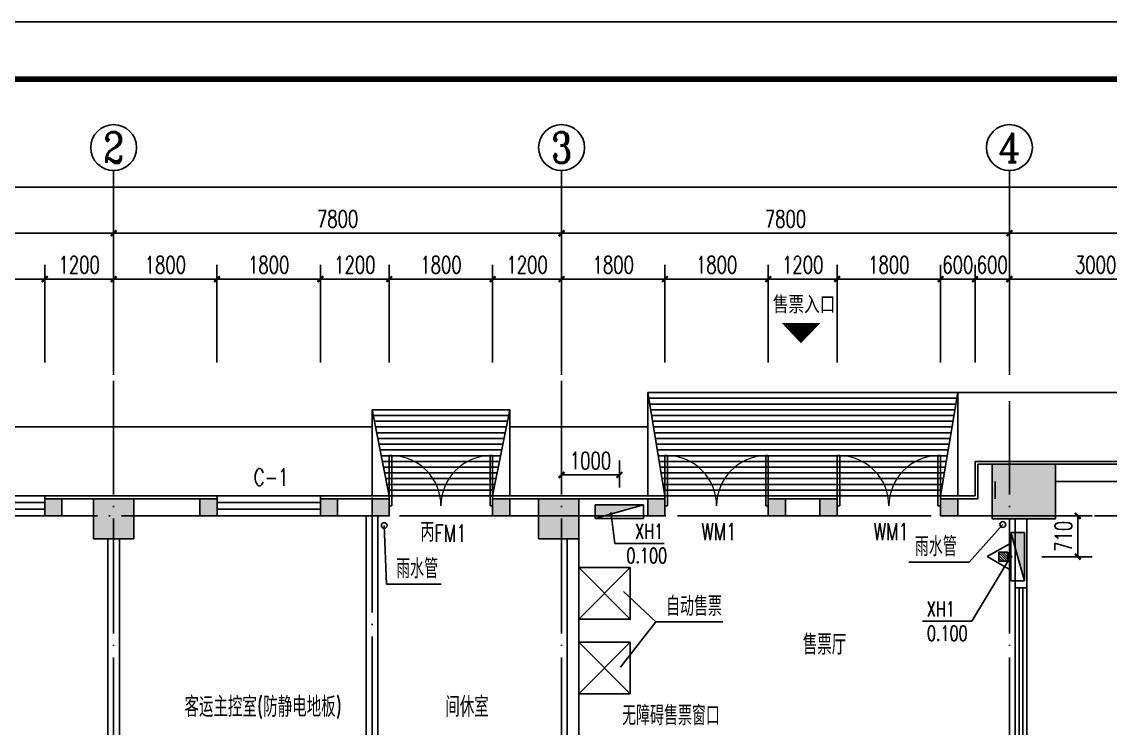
# Model space of a CAD drawing. Extents: x 63793 to 231107, y 20849 to 337643.
# Drawn here: x 149199 to 168154, y 281739 to 294050 of the extents above; entities that cross this region are included whole.
import ezdxf
from ezdxf.enums import TextEntityAlignment as Align

# ---------------------------------------------------------------- set-up
doc = ezdxf.new("R2010")
doc.units = 0
doc.header["$LTSCALE"] = 1000
doc.header["$MEASUREMENT"] = 0
doc.linetypes.add('DOTE', pattern=[2.42, 2, -0.2, 0.02, -0.2])
for name, color, linetype in [('AXIS', 3, 'Continuous'), ('AXIS_TEXT', 7, 'Continuous'), ('COLUMN', 2, 'Continuous'), ('DIM_LEAD', 3, 'Continuous'), ('DOOR_FIRE', 4, 'Continuous'), ('DOOR_FIRE_TEXT', 7, 'Continuous'), ('DOTE', 1, 'DOTE'), ('EQUIP_消火栓', 7, 'Continuous'), ('EQUIP_消防', 7, 'Continuous'), ('HX', 1, 'Continuous'), ('PUB_DIM', 3, 'Continuous'), ('PUB_HATCH', 8, 'Continuous'), ('PUB_TEXT', 7, 'Continuous'), ('PUB_TITLE', 4, 'Continuous'), ('SURFACE', 6, 'Continuous'), ('WALL', 2, 'Continuous'), ('WINDOW', 4, 'Continuous'), ('WINDOW_TEXT', 7, 'Continuous'), ('新块$0$2D_ROOF', 144, 'Continuous'), ('新块$0$PUB_DIM', 3, 'Continuous')]:
    doc.layers.add(name, color=color, linetype=linetype)
doc.styles.add('_HZTXT', font='txt.shx', dxfattribs={"width": 0.7, "bigfont": 'HZTXT.shx'})
doc.styles.add('_TCH_AXIS', font='COMPLEX', dxfattribs={"bigfont": 'GBCBIG'})
doc.styles.add('_TCH_DIM', font='SIMPLEX', dxfattribs={"bigfont": 'GBCBIG'})
doc.styles.add('_TCH_DIM_T3', font='SIMPLEX', dxfattribs={"width": 0.705882, "bigfont": 'GBCBIG'})
doc.styles.add('_TCH_WINDOW', font='SIMPLEX', dxfattribs={"height": 3.5, "bigfont": 'GBCBIG'})
doc.styles.add('COMPLEX', font='COMPLEX')
doc.styles.get("Standard").update_dxf_attribs({"font": 'gbenor.shx', "bigfont": 'gbcbig.shx'})
doc.styles.add('TXT', font='SimSun.ttf', dxfattribs={"width": 0.75})
doc.dimstyles.new('_TCH_ARCH&&100', dxfattribs={"dimtxt": 297.5, "dimasz": 100, "dimexe": 250, "dimexo": 300, "dimgap": 100, "dimtad": 1, "dimdec": 0, "dimzin": 0, "dimdsep": 46, "dimtxsty": '_TCH_DIM_T3', "dimblk": 'ARCHTICK', "dimcen": 0.09, "dimclrt": 7, "dimazin": 2, "dimtfac": 1, "dimtdec": 0, "dimtix": 1, "dimtmove": 2, "dimatfit": 3, "dimfxl": 0, "dimtolj": 1, "dimtzin": 0, "dimarcsym": 0})

# ---------------------------------------------------------------- blocks, each defined once
blk = doc.blocks.new('A$C3B206A9B')
at = {"layer": 'HX'}
blk.add_lwpolyline([(597, 0, 0, 1200, 0), (600, 631, 1200, 1200, 0)], format="xyseb", dxfattribs=at)
blk = doc.blocks.new('$TwtSys$00000434')
for p, q in [((-0.5, 0.5), (-0.5, -0.5)), ((-0.5, -0.5), (0.5, 0.5)), ((0.5, 0.5), (-0.5, 0.5)), ((0.5, -0.5), (0.5, 0.5)), ((-0.5, -0.5), (0.5, -0.5))]:
    blk.add_line(p, q)
blk.add_solid([(0.5, -0.5), (0.5, 0.5), (-0.5, -0.5)])
blk = doc.blocks.new('$ATTACHMENT$00000214')
h = blk.add_hatch()
h.set_pattern_fill('ANSI31', color=256, scale=200, style=0)
h.set_pattern_definition([(45, (-38543.802, -6842.639), (-17.67767, 17.67767), [])])
h.paths.add_polyline_path([(-65, 2), (65, 2), (65, -128), (-65, -128)])
for points in [[(0, 172), (-198, -172), (198, -172)], [(-65, 2), (65, 2), (65, -128), (-65, -128)]]:
    blk.add_lwpolyline(points, close=True)
blk = doc.blocks.new('dsff')
at = {"layer": 'EQUIP_消火栓', "xscale": 840, "yscale": 240, "zscale": 840}
for p, rotation in [((370107, 4682), 180), ((377042, 3897), 90)]:
    blk.add_blockref('$TwtSys$00000434', p, dxfattribs=dict(at, rotation=rotation))
at = {"layer": 'EQUIP_消防', "xscale": 1.2, "yscale": 1.2, "zscale": 1.2, "rotation": 90}
blk.add_blockref('$ATTACHMENT$00000214', (376716, 3897), dxfattribs=at)
blk = doc.blocks.new('_ArchTick')
at = {"color": 0, "linetype": 'ByBlock', "const_width": 0.4}
blk.add_lwpolyline([(-0.5, -0.5), (0.5, 0.5)], dxfattribs=at)
blk = doc.blocks.new('*D1637')
at = {"layer": 'Defpoints', "color": 0, "transparency": 16777216}
for p in [(166663, 285439), (167588, 285439), (166663, 284729)]:
    blk.add_point(p, dxfattribs=at)
at = {"layer": 'PUB_DIM', "color": 0, "lineweight": -2, "transparency": 16777216}
for p, q in [((166963, 285439), (167838, 285439)), ((167588, 284729), (167588, 285439)), ((166963, 284729), (167838, 284729))]:
    blk.add_line(p, q, dxfattribs=at)
at = {"layer": 'PUB_DIM', "color": 0, "lineweight": -2, "transparency": 16777216, "xscale": 100, "yscale": 100, "zscale": 100}
for p, rotation in [((167588, 285439), 90), ((167588, 284729), 270)]:
    blk.add_blockref('_ArchTick', p, dxfattribs=dict(at, rotation=rotation))
at = {"layer": 'PUB_DIM', "color": 7, "transparency": 16777216, "insert": (167339, 285084), "char_height": 297.5, "attachment_point": 5, "rotation": 90, "style": '_TCH_DIM_T3'}
blk.add_mtext('\\A1;710', dxfattribs=at)
blk = doc.blocks.new('*D1638')
at = {"layer": 'Defpoints', "color": 0, "transparency": 16777216}
for p in [(159607, 286154), (158599, 285634), (159607, 285634)]:
    blk.add_point(p, dxfattribs=at)
at = {"layer": 'PUB_DIM', "color": 0, "lineweight": -2, "transparency": 16777216}
for p, q in [((158599, 285934), (158599, 286404)), ((159607, 285934), (159607, 286404)), ((158599, 286154), (159607, 286154))]:
    blk.add_line(p, q, dxfattribs=at)
at = {"layer": 'PUB_DIM', "color": 0, "lineweight": -2, "transparency": 16777216, "xscale": 100, "yscale": 100, "zscale": 100, "rotation": 180}
blk.add_blockref('_ArchTick', (158599, 286154), dxfattribs=at)
at = {"layer": 'PUB_DIM', "color": 0, "lineweight": -2, "transparency": 16777216, "xscale": 100, "yscale": 100, "zscale": 100}
blk.add_blockref('_ArchTick', (159607, 286154), dxfattribs=at)
at = {"layer": 'PUB_DIM', "color": 7, "transparency": 16777216, "insert": (159103, 286402), "char_height": 297.5, "attachment_point": 5, "style": '_TCH_DIM_T3'}
blk.add_mtext('\\A1;1000', dxfattribs=at)
blk = doc.blocks.new('*D197')
at = {"layer": 'Defpoints', "color": 0, "transparency": 16777216}
for p in [(169399, 289566), (166399, 287812), (169399, 287812)]:
    blk.add_point(p, dxfattribs=at)
at = {"layer": 'PUB_DIM', "color": 0, "lineweight": -2, "transparency": 16777216}
for p, q in [((166399, 288112), (166399, 289816)), ((169399, 288112), (169399, 289816)), ((166399, 289566), (169399, 289566))]:
    blk.add_line(p, q, dxfattribs=at)
at = {"layer": 'PUB_DIM', "color": 0, "lineweight": -2, "transparency": 16777216, "xscale": 100, "yscale": 100, "zscale": 100, "rotation": 180}
blk.add_blockref('_ArchTick', (166399, 289566), dxfattribs=at)
at = {"layer": 'PUB_DIM', "color": 0, "lineweight": -2, "transparency": 16777216, "xscale": 100, "yscale": 100, "zscale": 100}
blk.add_blockref('_ArchTick', (169399, 289566), dxfattribs=at)
at = {"layer": 'PUB_DIM', "color": 7, "transparency": 16777216, "insert": (167899, 289815), "char_height": 297.5, "attachment_point": 5, "style": '_TCH_DIM_T3'}
blk.add_mtext('\\A1;3000', dxfattribs=at)
blk = doc.blocks.new('*D198')
at = {"layer": 'Defpoints', "color": 0, "transparency": 16777216}
for p in [(166399, 289566), (165799, 287812), (166399, 287812)]:
    blk.add_point(p, dxfattribs=at)
at = {"layer": 'PUB_DIM', "color": 0, "lineweight": -2, "transparency": 16777216}
for p, q in [((165799, 288112), (165799, 289816)), ((166399, 288112), (166399, 289816)), ((165799, 289566), (165699, 289566)), ((165799, 289566), (166399, 289566)), ((166399, 289566), (166499, 289566))]:
    blk.add_line(p, q, dxfattribs=at)
at = {"layer": 'PUB_DIM', "color": 0, "lineweight": -2, "transparency": 16777216, "xscale": 100, "yscale": 100, "zscale": 100}
blk.add_blockref('_ArchTick', (165799, 289566), dxfattribs=at)
at = {"layer": 'PUB_DIM', "color": 0, "lineweight": -2, "transparency": 16777216, "xscale": 100, "yscale": 100, "zscale": 100, "rotation": 180}
blk.add_blockref('_ArchTick', (166399, 289566), dxfattribs=at)
at = {"layer": 'PUB_DIM', "color": 7, "transparency": 16777216, "insert": (166099, 289815), "char_height": 297.5, "attachment_point": 5, "style": '_TCH_DIM_T3'}
blk.add_mtext('\\A1;600', dxfattribs=at)
blk = doc.blocks.new('*D199')
at = {"layer": 'Defpoints', "color": 0, "transparency": 16777216}
for p in [(165799, 289566), (165199, 287812), (165799, 287812)]:
    blk.add_point(p, dxfattribs=at)
at = {"layer": 'PUB_DIM', "color": 0, "lineweight": -2, "transparency": 16777216}
for p, q in [((165199, 288112), (165199, 289816)), ((165799, 288112), (165799, 289816)), ((165199, 289566), (165099, 289566)), ((165199, 289566), (165799, 289566)), ((165799, 289566), (165899, 289566))]:
    blk.add_line(p, q, dxfattribs=at)
at = {"layer": 'PUB_DIM', "color": 0, "lineweight": -2, "transparency": 16777216, "xscale": 100, "yscale": 100, "zscale": 100}
blk.add_blockref('_ArchTick', (165199, 289566), dxfattribs=at)
at = {"layer": 'PUB_DIM', "color": 0, "lineweight": -2, "transparency": 16777216, "xscale": 100, "yscale": 100, "zscale": 100, "rotation": 180}
blk.add_blockref('_ArchTick', (165799, 289566), dxfattribs=at)
at = {"layer": 'PUB_DIM', "color": 7, "transparency": 16777216, "insert": (165499, 289815), "char_height": 297.5, "attachment_point": 5, "style": '_TCH_DIM_T3'}
blk.add_mtext('\\A1;600', dxfattribs=at)
blk = doc.blocks.new('*D200')
at = {"layer": 'Defpoints', "color": 0, "transparency": 16777216}
for p in [(165199, 289566), (163399, 287812), (165199, 287812)]:
    blk.add_point(p, dxfattribs=at)
at = {"layer": 'PUB_DIM', "color": 0, "lineweight": -2, "transparency": 16777216}
for p, q in [((163399, 288112), (163399, 289816)), ((165199, 288112), (165199, 289816)), ((163399, 289566), (165199, 289566))]:
    blk.add_line(p, q, dxfattribs=at)
at = {"layer": 'PUB_DIM', "color": 0, "lineweight": -2, "transparency": 16777216, "xscale": 100, "yscale": 100, "zscale": 100, "rotation": 180}
blk.add_blockref('_ArchTick', (163399, 289566), dxfattribs=at)
at = {"layer": 'PUB_DIM', "color": 0, "lineweight": -2, "transparency": 16777216, "xscale": 100, "yscale": 100, "zscale": 100}
blk.add_blockref('_ArchTick', (165199, 289566), dxfattribs=at)
at = {"layer": 'PUB_DIM', "color": 7, "transparency": 16777216, "insert": (164299, 289815), "char_height": 297.5, "attachment_point": 5, "style": '_TCH_DIM_T3'}
blk.add_mtext('\\A1;1800', dxfattribs=at)
blk = doc.blocks.new('*D201')
at = {"layer": 'Defpoints', "color": 0, "transparency": 16777216}
for p in [(163399, 289566), (162199, 287812), (163399, 287812)]:
    blk.add_point(p, dxfattribs=at)
at = {"layer": 'PUB_DIM', "color": 0, "lineweight": -2, "transparency": 16777216}
for p, q in [((162199, 288112), (162199, 289816)), ((163399, 288112), (163399, 289816)), ((162199, 289566), (163399, 289566))]:
    blk.add_line(p, q, dxfattribs=at)
at = {"layer": 'PUB_DIM', "color": 0, "lineweight": -2, "transparency": 16777216, "xscale": 100, "yscale": 100, "zscale": 100, "rotation": 180}
blk.add_blockref('_ArchTick', (162199, 289566), dxfattribs=at)
at = {"layer": 'PUB_DIM', "color": 0, "lineweight": -2, "transparency": 16777216, "xscale": 100, "yscale": 100, "zscale": 100}
blk.add_blockref('_ArchTick', (163399, 289566), dxfattribs=at)
at = {"layer": 'PUB_DIM', "color": 7, "transparency": 16777216, "insert": (162799, 289815), "char_height": 297.5, "attachment_point": 5, "style": '_TCH_DIM_T3'}
blk.add_mtext('\\A1;1200', dxfattribs=at)
blk = doc.blocks.new('*D202')
at = {"layer": 'Defpoints', "color": 0, "transparency": 16777216}
for p in [(162199, 289566), (160399, 287812), (162199, 287812)]:
    blk.add_point(p, dxfattribs=at)
at = {"layer": 'PUB_DIM', "color": 0, "lineweight": -2, "transparency": 16777216}
for p, q in [((160399, 288112), (160399, 289816)), ((162199, 288112), (162199, 289816)), ((160399, 289566), (162199, 289566))]:
    blk.add_line(p, q, dxfattribs=at)
at = {"layer": 'PUB_DIM', "color": 0, "lineweight": -2, "transparency": 16777216, "xscale": 100, "yscale": 100, "zscale": 100, "rotation": 180}
blk.add_blockref('_ArchTick', (160399, 289566), dxfattribs=at)
at = {"layer": 'PUB_DIM', "color": 0, "lineweight": -2, "transparency": 16777216, "xscale": 100, "yscale": 100, "zscale": 100}
blk.add_blockref('_ArchTick', (162199, 289566), dxfattribs=at)
at = {"layer": 'PUB_DIM', "color": 7, "transparency": 16777216, "insert": (161299, 289815), "char_height": 297.5, "attachment_point": 5, "style": '_TCH_DIM_T3'}
blk.add_mtext('\\A1;1800', dxfattribs=at)
blk = doc.blocks.new('*D203')
at = {"layer": 'Defpoints', "color": 0, "transparency": 16777216}
for p in [(160399, 289566), (158599, 287812), (160399, 287812)]:
    blk.add_point(p, dxfattribs=at)
at = {"layer": 'PUB_DIM', "color": 0, "lineweight": -2, "transparency": 16777216}
for p, q in [((158599, 288112), (158599, 289816)), ((160399, 288112), (160399, 289816)), ((158599, 289566), (160399, 289566))]:
    blk.add_line(p, q, dxfattribs=at)
at = {"layer": 'PUB_DIM', "color": 0, "lineweight": -2, "transparency": 16777216, "xscale": 100, "yscale": 100, "zscale": 100, "rotation": 180}
blk.add_blockref('_ArchTick', (158599, 289566), dxfattribs=at)
at = {"layer": 'PUB_DIM', "color": 0, "lineweight": -2, "transparency": 16777216, "xscale": 100, "yscale": 100, "zscale": 100}
blk.add_blockref('_ArchTick', (160399, 289566), dxfattribs=at)
at = {"layer": 'PUB_DIM', "color": 7, "transparency": 16777216, "insert": (159499, 289815), "char_height": 297.5, "attachment_point": 5, "style": '_TCH_DIM_T3'}
blk.add_mtext('\\A1;1800', dxfattribs=at)
blk = doc.blocks.new('*D204')
at = {"layer": 'Defpoints', "color": 0, "transparency": 16777216}
for p in [(158599, 289566), (157399, 287812), (158599, 287812)]:
    blk.add_point(p, dxfattribs=at)
at = {"layer": 'PUB_DIM', "color": 0, "lineweight": -2, "transparency": 16777216}
for p, q in [((157399, 288112), (157399, 289816)), ((158599, 288112), (158599, 289816)), ((157399, 289566), (158599, 289566))]:
    blk.add_line(p, q, dxfattribs=at)
at = {"layer": 'PUB_DIM', "color": 0, "lineweight": -2, "transparency": 16777216, "xscale": 100, "yscale": 100, "zscale": 100, "rotation": 180}
blk.add_blockref('_ArchTick', (157399, 289566), dxfattribs=at)
at = {"layer": 'PUB_DIM', "color": 0, "lineweight": -2, "transparency": 16777216, "xscale": 100, "yscale": 100, "zscale": 100}
blk.add_blockref('_ArchTick', (158599, 289566), dxfattribs=at)
at = {"layer": 'PUB_DIM', "color": 7, "transparency": 16777216, "insert": (157999, 289815), "char_height": 297.5, "attachment_point": 5, "style": '_TCH_DIM_T3'}
blk.add_mtext('\\A1;1200', dxfattribs=at)
blk = doc.blocks.new('*D205')
at = {"layer": 'Defpoints', "color": 0, "transparency": 16777216}
for p in [(157399, 289566), (155599, 287812), (157399, 287812)]:
    blk.add_point(p, dxfattribs=at)
at = {"layer": 'PUB_DIM', "color": 0, "lineweight": -2, "transparency": 16777216}
for p, q in [((155599, 288112), (155599, 289816)), ((157399, 288112), (157399, 289816)), ((155599, 289566), (157399, 289566))]:
    blk.add_line(p, q, dxfattribs=at)
at = {"layer": 'PUB_DIM', "color": 0, "lineweight": -2, "transparency": 16777216, "xscale": 100, "yscale": 100, "zscale": 100, "rotation": 180}
blk.add_blockref('_ArchTick', (155599, 289566), dxfattribs=at)
at = {"layer": 'PUB_DIM', "color": 0, "lineweight": -2, "transparency": 16777216, "xscale": 100, "yscale": 100, "zscale": 100}
blk.add_blockref('_ArchTick', (157399, 289566), dxfattribs=at)
at = {"layer": 'PUB_DIM', "color": 7, "transparency": 16777216, "insert": (156499, 289815), "char_height": 297.5, "attachment_point": 5, "style": '_TCH_DIM_T3'}
blk.add_mtext('\\A1;1800', dxfattribs=at)
blk = doc.blocks.new('*D206')
at = {"layer": 'Defpoints', "color": 0, "transparency": 16777216}
for p in [(155599, 289566), (154399, 287812), (155599, 287812)]:
    blk.add_point(p, dxfattribs=at)
at = {"layer": 'PUB_DIM', "color": 0, "lineweight": -2, "transparency": 16777216}
for p, q in [((154399, 288112), (154399, 289816)), ((155599, 288112), (155599, 289816)), ((154399, 289566), (155599, 289566))]:
    blk.add_line(p, q, dxfattribs=at)
at = {"layer": 'PUB_DIM', "color": 0, "lineweight": -2, "transparency": 16777216, "xscale": 100, "yscale": 100, "zscale": 100, "rotation": 180}
blk.add_blockref('_ArchTick', (154399, 289566), dxfattribs=at)
at = {"layer": 'PUB_DIM', "color": 0, "lineweight": -2, "transparency": 16777216, "xscale": 100, "yscale": 100, "zscale": 100}
blk.add_blockref('_ArchTick', (155599, 289566), dxfattribs=at)
at = {"layer": 'PUB_DIM', "color": 7, "transparency": 16777216, "insert": (154999, 289815), "char_height": 297.5, "attachment_point": 5, "style": '_TCH_DIM_T3'}
blk.add_mtext('\\A1;1200', dxfattribs=at)
blk = doc.blocks.new('*D207')
at = {"layer": 'Defpoints', "color": 0, "transparency": 16777216}
for p in [(154399, 289566), (152599, 287812), (154399, 287812)]:
    blk.add_point(p, dxfattribs=at)
at = {"layer": 'PUB_DIM', "color": 0, "lineweight": -2, "transparency": 16777216}
for p, q in [((152599, 288112), (152599, 289816)), ((154399, 288112), (154399, 289816)), ((152599, 289566), (154399, 289566))]:
    blk.add_line(p, q, dxfattribs=at)
at = {"layer": 'PUB_DIM', "color": 0, "lineweight": -2, "transparency": 16777216, "xscale": 100, "yscale": 100, "zscale": 100, "rotation": 180}
blk.add_blockref('_ArchTick', (152599, 289566), dxfattribs=at)
at = {"layer": 'PUB_DIM', "color": 0, "lineweight": -2, "transparency": 16777216, "xscale": 100, "yscale": 100, "zscale": 100}
blk.add_blockref('_ArchTick', (154399, 289566), dxfattribs=at)
at = {"layer": 'PUB_DIM', "color": 7, "transparency": 16777216, "insert": (153499, 289815), "char_height": 297.5, "attachment_point": 5, "style": '_TCH_DIM_T3'}
blk.add_mtext('\\A1;1800', dxfattribs=at)
blk = doc.blocks.new('*D208')
at = {"layer": 'Defpoints', "color": 0, "transparency": 16777216}
for p in [(152599, 289566), (150799, 287812), (152599, 287812)]:
    blk.add_point(p, dxfattribs=at)
at = {"layer": 'PUB_DIM', "color": 0, "lineweight": -2, "transparency": 16777216}
for p, q in [((150799, 288112), (150799, 289816)), ((152599, 288112), (152599, 289816)), ((150799, 289566), (152599, 289566))]:
    blk.add_line(p, q, dxfattribs=at)
at = {"layer": 'PUB_DIM', "color": 0, "lineweight": -2, "transparency": 16777216, "xscale": 100, "yscale": 100, "zscale": 100, "rotation": 180}
blk.add_blockref('_ArchTick', (150799, 289566), dxfattribs=at)
at = {"layer": 'PUB_DIM', "color": 0, "lineweight": -2, "transparency": 16777216, "xscale": 100, "yscale": 100, "zscale": 100}
blk.add_blockref('_ArchTick', (152599, 289566), dxfattribs=at)
at = {"layer": 'PUB_DIM', "color": 7, "transparency": 16777216, "insert": (151699, 289815), "char_height": 297.5, "attachment_point": 5, "style": '_TCH_DIM_T3'}
blk.add_mtext('\\A1;1800', dxfattribs=at)
blk = doc.blocks.new('*D209')
at = {"layer": 'Defpoints', "color": 0, "transparency": 16777216}
for p in [(150799, 289566), (149599, 287812), (150799, 287812)]:
    blk.add_point(p, dxfattribs=at)
at = {"layer": 'PUB_DIM', "color": 0, "lineweight": -2, "transparency": 16777216}
for p, q in [((149599, 288112), (149599, 289816)), ((150799, 288112), (150799, 289816)), ((149599, 289566), (150799, 289566))]:
    blk.add_line(p, q, dxfattribs=at)
at = {"layer": 'PUB_DIM', "color": 0, "lineweight": -2, "transparency": 16777216, "xscale": 100, "yscale": 100, "zscale": 100, "rotation": 180}
blk.add_blockref('_ArchTick', (149599, 289566), dxfattribs=at)
at = {"layer": 'PUB_DIM', "color": 0, "lineweight": -2, "transparency": 16777216, "xscale": 100, "yscale": 100, "zscale": 100}
blk.add_blockref('_ArchTick', (150799, 289566), dxfattribs=at)
at = {"layer": 'PUB_DIM', "color": 7, "transparency": 16777216, "insert": (150199, 289815), "char_height": 297.5, "attachment_point": 5, "style": '_TCH_DIM_T3'}
blk.add_mtext('\\A1;1200', dxfattribs=at)
blk = doc.blocks.new('*D210')
at = {"layer": 'Defpoints', "color": 0, "transparency": 16777216}
for p in [(149599, 289566), (147799, 287812), (149599, 287812)]:
    blk.add_point(p, dxfattribs=at)
at = {"layer": 'PUB_DIM', "color": 0, "lineweight": -2, "transparency": 16777216}
for p, q in [((147799, 288112), (147799, 289816)), ((149599, 288112), (149599, 289816)), ((147799, 289566), (149599, 289566))]:
    blk.add_line(p, q, dxfattribs=at)
at = {"layer": 'PUB_DIM', "color": 0, "lineweight": -2, "transparency": 16777216, "xscale": 100, "yscale": 100, "zscale": 100, "rotation": 180}
blk.add_blockref('_ArchTick', (147799, 289566), dxfattribs=at)
at = {"layer": 'PUB_DIM', "color": 0, "lineweight": -2, "transparency": 16777216, "xscale": 100, "yscale": 100, "zscale": 100}
blk.add_blockref('_ArchTick', (149599, 289566), dxfattribs=at)
at = {"layer": 'PUB_DIM', "color": 7, "transparency": 16777216, "insert": (148699, 289815), "char_height": 297.5, "attachment_point": 5, "style": '_TCH_DIM_T3'}
blk.add_mtext('\\A1;1800', dxfattribs=at)
blk = doc.blocks.new('*D276')
at = {"layer": 'AXIS', "color": 0, "lineweight": -2, "transparency": 16777216}
for p, q in [((142999, 288300), (142999, 290616)), ((150799, 288300), (150799, 290616)), ((142999, 290366), (150799, 290366))]:
    blk.add_line(p, q, dxfattribs=at)
at = {"layer": 'Defpoints', "color": 0, "transparency": 16777216}
for p in [(150799, 290366), (142999, 288000), (150799, 288000)]:
    blk.add_point(p, dxfattribs=at)
at = {"layer": 'AXIS', "color": 0, "lineweight": -2, "transparency": 16777216, "xscale": 100, "yscale": 100, "zscale": 100, "rotation": 180}
blk.add_blockref('_ArchTick', (142999, 290366), dxfattribs=at)
at = {"layer": 'AXIS', "color": 0, "lineweight": -2, "transparency": 16777216, "xscale": 100, "yscale": 100, "zscale": 100}
blk.add_blockref('_ArchTick', (150799, 290366), dxfattribs=at)
at = {"layer": 'AXIS', "color": 7, "transparency": 16777216, "insert": (146899, 290615), "char_height": 297.5, "attachment_point": 5, "style": '_TCH_DIM_T3'}
blk.add_mtext('\\A1;7800', dxfattribs=at)
blk = doc.blocks.new('*D277')
at = {"layer": 'AXIS', "color": 0, "lineweight": -2, "transparency": 16777216}
for p, q in [((150799, 288300), (150799, 290616)), ((158599, 288300), (158599, 290616)), ((150799, 290366), (158599, 290366))]:
    blk.add_line(p, q, dxfattribs=at)
at = {"layer": 'Defpoints', "color": 0, "transparency": 16777216}
for p in [(158599, 290366), (150799, 288000), (158599, 288000)]:
    blk.add_point(p, dxfattribs=at)
at = {"layer": 'AXIS', "color": 0, "lineweight": -2, "transparency": 16777216, "xscale": 100, "yscale": 100, "zscale": 100, "rotation": 180}
blk.add_blockref('_ArchTick', (150799, 290366), dxfattribs=at)
at = {"layer": 'AXIS', "color": 0, "lineweight": -2, "transparency": 16777216, "xscale": 100, "yscale": 100, "zscale": 100}
blk.add_blockref('_ArchTick', (158599, 290366), dxfattribs=at)
at = {"layer": 'AXIS', "color": 7, "transparency": 16777216, "insert": (154699, 290615), "char_height": 297.5, "attachment_point": 5, "style": '_TCH_DIM_T3'}
blk.add_mtext('\\A1;7800', dxfattribs=at)
blk = doc.blocks.new('*D278')
at = {"layer": 'AXIS', "color": 0, "lineweight": -2, "transparency": 16777216}
for p, q in [((158599, 288300), (158599, 290616)), ((166399, 288300), (166399, 290616)), ((158599, 290366), (166399, 290366))]:
    blk.add_line(p, q, dxfattribs=at)
at = {"layer": 'Defpoints', "color": 0, "transparency": 16777216}
for p in [(166399, 290366), (158599, 288000), (166399, 288000)]:
    blk.add_point(p, dxfattribs=at)
at = {"layer": 'AXIS', "color": 0, "lineweight": -2, "transparency": 16777216, "xscale": 100, "yscale": 100, "zscale": 100, "rotation": 180}
blk.add_blockref('_ArchTick', (158599, 290366), dxfattribs=at)
at = {"layer": 'AXIS', "color": 0, "lineweight": -2, "transparency": 16777216, "xscale": 100, "yscale": 100, "zscale": 100}
blk.add_blockref('_ArchTick', (166399, 290366), dxfattribs=at)
at = {"layer": 'AXIS', "color": 7, "transparency": 16777216, "insert": (162499, 290615), "char_height": 297.5, "attachment_point": 5, "style": '_TCH_DIM_T3'}
blk.add_mtext('\\A1;7800', dxfattribs=at)
blk = doc.blocks.new('*D279')
at = {"layer": 'AXIS', "color": 0, "lineweight": -2, "transparency": 16777216}
for p, q in [((166399, 288300), (166399, 290616)), ((180799, 288300), (180799, 290616)), ((166399, 290366), (180799, 290366))]:
    blk.add_line(p, q, dxfattribs=at)
at = {"layer": 'Defpoints', "color": 0, "transparency": 16777216}
for p in [(180799, 290366), (166399, 288000), (180799, 288000)]:
    blk.add_point(p, dxfattribs=at)
at = {"layer": 'AXIS', "color": 0, "lineweight": -2, "transparency": 16777216, "xscale": 100, "yscale": 100, "zscale": 100, "rotation": 180}
blk.add_blockref('_ArchTick', (166399, 290366), dxfattribs=at)
at = {"layer": 'AXIS', "color": 0, "lineweight": -2, "transparency": 16777216, "xscale": 100, "yscale": 100, "zscale": 100}
blk.add_blockref('_ArchTick', (180799, 290366), dxfattribs=at)
at = {"layer": 'AXIS', "color": 7, "transparency": 16777216, "insert": (173599, 290615), "char_height": 297.5, "attachment_point": 5, "style": '_TCH_DIM_T3'}
blk.add_mtext('\\A1;14400', dxfattribs=at)
blk = doc.blocks.new('*D284')
at = {"layer": 'AXIS', "color": 0, "lineweight": -2, "transparency": 16777216}
for p, q in [((142649, 289600), (142649, 291416)), ((204549, 289600), (204549, 291416)), ((142649, 291166), (204549, 291166))]:
    blk.add_line(p, q, dxfattribs=at)
at = {"layer": 'Defpoints', "color": 0, "transparency": 16777216}
for p in [(204549, 291166), (142649, 289300), (204549, 289300)]:
    blk.add_point(p, dxfattribs=at)
at = {"layer": 'AXIS', "color": 0, "lineweight": -2, "transparency": 16777216, "xscale": 100, "yscale": 100, "zscale": 100, "rotation": 180}
blk.add_blockref('_ArchTick', (142649, 291166), dxfattribs=at)
at = {"layer": 'AXIS', "color": 0, "lineweight": -2, "transparency": 16777216, "xscale": 100, "yscale": 100, "zscale": 100}
blk.add_blockref('_ArchTick', (204549, 291166), dxfattribs=at)
at = {"layer": 'AXIS', "color": 7, "transparency": 16777216, "insert": (172857, 291441), "char_height": 297.5, "attachment_point": 5, "style": '_TCH_DIM_T3'}
blk.add_mtext('\\A1;61900', dxfattribs=at)
blk = doc.blocks.new('_FZH')
blk.add_lwpolyline([(-0.5, -0.5), (0.5, -0.5), (0.5, 0.5), (-0.5, 0.5)], close=True)
at = {"layer": 'PUB_HATCH'}
blk.add_solid([(-0.5, -0.5), (0.5, -0.5), (-0.5, 0.5), (0.5, 0.5)], dxfattribs=at)
blk = doc.blocks.new('$WINLIB2D$00000001')
for p, q in [((-0.5, 0.5), (0.5, 0.5)), ((-0.5, 0.5), (-0.5, -0.5)), ((0.5, -0.5), (0.5, 0.5)), ((0.5, 0.1667), (-0.5, 0.1667)), ((0.5, -0.1667), (-0.5, -0.1667)), ((-0.5, -0.5), (0.5, -0.5))]:
    blk.add_line(p, q)
blk = doc.blocks.new('$DorLib2D$00000002')
for p, q in [((-0.5, 0), (-0.5, 0.4875)), ((-0.475, 0.4875), (-0.5, 0.4875)), ((-0.475, 0), (-0.475, 0.4875)), ((0.475, 0), (0.475, 0.4875)), ((0.475, 0.4875), (0.5, 0.4875)), ((0.5, 0), (0.5, 0.4875)), ((-0.5, 0), (-0.475, 0)), ((0.5, 0), (0.475, 0))]:
    blk.add_line(p, q)
at = {"lineweight": 13}
for centre, start, end in [((-0.4875, 0), 0, 88.53072), ((0.4875, 0), 91.46928, 180)]:
    blk.add_arc(centre, 0.4875, start, end, dxfattribs=at)
blk = doc.blocks.new('_AXISO')
blk.add_circle((0, 0), 0.5)
at = {"layer": 'AXIS_TEXT', "style": 'COMPLEX', "width": 1.041667}
blk.add_attdef('A', text='', height=0.56, dxfattribs=at).set_placement((-0.25, -0.28), (0.25, -0.28), align=Align.FIT)

msp = doc.modelspace()

# ---------------------------------------------------------------- linework, layer by layer
at = {"color": 9}
for p, q in [((165499.3, 287588.9), (160099.3, 287588.9)), ((160099.3, 287588.9), (160099.3, 285788.9)), ((160399.3, 285788.9), (160099.3, 287588.9)), ((165199.3, 285788.9), (165499.3, 287588.9)), ((165499.3, 287588.9), (165499.3, 285788.9)), ((165482.6, 287488.9), (160115.9, 287488.9)), ((165465.9, 287388.9), (160132.6, 287388.9)), ((157699.3, 287288.9), (155299.3, 287288.9)), ((155299.3, 287288.9), (155299.3, 285788.9)), ((155599.3, 285788.9), (155299.3, 287288.9)), ((157679.3, 287188.9), (155319.3, 287188.9)), ((157399.3, 285788.9), (157699.3, 287288.9)), ((157699.3, 287288.9), (157699.3, 285788.9)), ((165449.3, 287288.9), (160149.3, 287288.9)), ((165432.6, 287188.9), (160165.9, 287188.9)), ((157659.3, 287088.9), (155339.3, 287088.9)), ((157639.3, 286988.9), (155359.3, 286988.9)), ((165415.9, 287088.9), (160182.6, 287088.9)), ((165399.3, 286988.9), (160199.3, 286988.9)), ((157619.3, 286888.9), (155379.3, 286888.9)), ((157599.3, 286788.9), (155399.3, 286788.9)), ((165382.6, 286888.9), (160215.9, 286888.9)), ((165365.9, 286788.9), (160232.6, 286788.9)), ((157579.3, 286688.9), (155419.3, 286688.9)), ((165349.3, 286688.9), (160249.3, 286688.9)), ((157559.3, 286588.9), (155439.3, 286588.9)), ((157539.3, 286488.9), (155459.3, 286488.9)), ((165332.6, 286588.9), (160265.9, 286588.9)), ((165315.9, 286488.9), (160282.6, 286488.9)), ((157519.3, 286388.9), (155479.3, 286388.9)), ((157499.3, 286288.9), (155499.3, 286288.9)), ((165299.3, 286388.9), (160299.3, 286388.9)), ((165282.6, 286288.9), (160315.9, 286288.9)), ((157479.3, 286188.9), (155519.3, 286188.9)), ((157459.3, 286088.9), (155539.3, 286088.9)), ((165265.9, 286188.9), (160332.6, 286188.9)), ((165249.3, 286088.9), (160349.3, 286088.9)), ((157439.3, 285988.9), (155559.3, 285988.9)), ((157419.3, 285888.9), (155579.3, 285888.9)), ((165232.6, 285988.9), (160365.9, 285988.9)), ((165215.9, 285888.9), (160382.6, 285888.9)), ((157699.3, 285788.9), (155299.3, 285788.9)), ((165499.3, 285788.9), (160099.3, 285788.9))]:
    msp.add_line(p, q, dxfattribs=at)
for p, q in [((158899.5, 283638.9), (159794.5, 284538.9)), ((159794.5, 283638.9), (158899.5, 284538.9)), ((158899.5, 283238.9), (159794.5, 282338.9)), ((159794.5, 283238.9), (158899.5, 282338.9))]:
    msp.add_line(p, q)
for points in [[(169399.3, 287588.8), (165499.3, 287588.8)], [(155299.3, 286988.9), (141449.3, 286988.9), (141449.3, 284538.9)], [(160099.3, 286988.9), (157699.3, 286988.9)]]:
    msp.add_lwpolyline(points)
for points in [[(159794.5, 284538.9), (159794.5, 283638.9), (158899.5, 283638.9), (158899.5, 284538.9)], [(159794.5, 284538.9), (159794.5, 283638.9), (158899.5, 283638.9), (158899.5, 284538.9)], [(159794.5, 282338.9), (159794.5, 283238.9), (158899.5, 283238.9), (158899.5, 282338.9)]]:
    msp.add_lwpolyline(points, close=True)
at = {"layer": 'AXIS'}
for p, q in [((150799.3, 287895.5), (150799.3, 291457.5)), ((158599.3, 287895.5), (158599.3, 291457.5)), ((166399.3, 287895.5), (166399.3, 291457.5))]:
    msp.add_line(p, q, dxfattribs=at)
at = {"layer": 'DIM_LEAD'}
for p, q in [((155511.9, 285271), (155548.5, 284247.2)), ((166283.9, 285290.2), (165695.5, 284632.3)), ((165695.5, 284632.3), (164647.1, 284632.3)), ((155548.5, 284247.2), (156502, 284247.2)), ((159679, 284125), (160240.7, 283591.4)), ((159624.3, 282801.9), (160240.7, 283591.4)), ((160240.7, 283591.4), (161409.9, 283591.4))]:
    msp.add_line(p, q, dxfattribs=at)
at = {"layer": 'DOOR_FIRE'}
msp.add_line((155599.3, 285788.9), (157399.3, 285788.9), dxfattribs=at)
at = {"layer": 'DOTE'}
for p, q in [((150799.3, 261612.7), (150799.3, 287795.5)), ((158599.3, 261612.7), (158599.3, 287795.5)), ((166399.3, 261612.7), (166399.3, 287438.9)), ((155299.3, 278918.4), (155299.3, 286214.2)), ((138837, 285438.9), (206199.3, 285438.9))]:
    msp.add_line(p, q, dxfattribs=at)
at = {"layer": 'PUB_TITLE'}
msp.add_lwpolyline([(132027.2, 252050.1), (221227.2, 252050.1), (221227.2, 294050.1), (132027.2, 294050.1)], close=True, dxfattribs=at)
at = {"layer": 'PUB_TITLE', "const_width": 100}
msp.add_lwpolyline([(134527.2, 253050.1), (220227.2, 253050.1), (220227.2, 293050.1), (134527.2, 293050.1)], close=True, dxfattribs=at)
at = {"layer": 'SURFACE'}
for p, q in [((165799.3, 286388.9), (165799.3, 285788.9)), ((165799.3, 286388.9), (166399.3, 286388.9)), ((166399.3, 286388.9), (169249.3, 286388.9)), ((149599.3, 285788.9), (149599.3, 285738.9)), ((149599.3, 285788.9), (149749.3, 285788.9)), ((149749.3, 285788.9), (150799.3, 285788.9)), ((150799.3, 285788.9), (152449.3, 285788.9)), ((152449.3, 285788.9), (152599.3, 285788.9)), ((152599.3, 285788.9), (152599.3, 285738.9)), ((154399.3, 285788.9), (154399.3, 285738.9)), ((154399.3, 285788.9), (154549.3, 285788.9)), ((154549.3, 285788.9), (155299.5, 285788.9)), ((155299.5, 285788.9), (155599.3, 285788.9)), ((155599.3, 285788.9), (155599.3, 285738.9)), ((157399.3, 285788.9), (157399.3, 285738.9)), ((157399.3, 285788.9), (157549.3, 285788.9)), ((157549.3, 285788.9), (158599.3, 285788.9)), ((158599.3, 285788.9), (160249.3, 285788.9)), ((160249.3, 285788.9), (160399.3, 285788.9)), ((160399.3, 285788.9), (160399.3, 285738.9)), ((162199.3, 285788.9), (162199.3, 285738.9)), ((162199.3, 285788.9), (162349.3, 285788.9)), ((162349.3, 285788.9), (163249.3, 285788.9)), ((163249.3, 285788.9), (163399.3, 285788.9)), ((163399.3, 285788.9), (163399.3, 285738.9)), ((165199.3, 285788.9), (165199.3, 285738.9)), ((165199.3, 285788.9), (165349.3, 285788.9)), ((165349.3, 285788.9), (165799.3, 285788.9))]:
    msp.add_line(p, q, dxfattribs=at)
at = {"layer": 'WALL'}
for p, q in [((165849.3, 286338.9), (165849.3, 285738.9)), ((165849.3, 286338.9), (166099.3, 286338.9)), ((167199.3, 286338.9), (169099.3, 286338.9)), ((166149.3, 286038.9), (166149.3, 285738.9)), ((167199.3, 286038.9), (169099.3, 286038.9)), ((149899.3, 285738.9), (150449.3, 285738.9)), ((151149.3, 285738.9), (152299.3, 285738.9)), ((154699.3, 285738.9), (155299.3, 285738.9)), ((157699.3, 285738.9), (158199.3, 285738.9)), ((158899.3, 285738.9), (160099.3, 285738.9)), ((162499.3, 285738.9), (163099.3, 285738.9)), ((165499.3, 285738.9), (165849.3, 285738.9)), ((149899.3, 285438.9), (150449.3, 285438.9)), ((151149.3, 285438.9), (152299.3, 285438.9)), ((154699.3, 285438.9), (155199.5, 285438.9)), ((155199.5, 285438.9), (155199.5, 279738.9)), ((155399.5, 285438.9), (155399.5, 279738.9)), ((157699.3, 285438.9), (158199.3, 285438.9)), ((158899.3, 285438.9), (160099.3, 285438.9)), ((162499.3, 285438.9), (163099.3, 285438.9)), ((165499.3, 285438.9), (165949.3, 285438.9)), ((165949.3, 285438.9), (166099.3, 285438.9)), ((166499.3, 285388.9), (166499.3, 284188.9)), ((166699.3, 284188.9), (166699.3, 285388.9)), ((150699.5, 285038.9), (150699.5, 279738.9)), ((150899.5, 285038.9), (150899.5, 279738.9)), ((158699.3, 285038.9), (158699.3, 279738.9)), ((158899.3, 285038.9), (158899.3, 279738.9)), ((166499.3, 284188.9), (166699.3, 284188.9))]:
    msp.add_line(p, q, dxfattribs=at)
at = {"layer": 'WINDOW'}
for p, q in [((160399.3, 285788.9), (162199.3, 285788.9)), ((163399.3, 285788.9), (165199.3, 285788.9))]:
    msp.add_line(p, q, dxfattribs=at)
at = {"layer": '新块$0$2D_ROOF', "color": 3}
for centre in [(155511.9, 285271), (166283.9, 285290.2)]:
    msp.add_circle(centre, 50, dxfattribs=at)
at = {"layer": '新块$0$PUB_DIM'}
for p, q in [((159461.9, 285472.6), (159527.4, 284959.2)), ((159527.4, 284959.2), (160388.6, 284959.2)), ((166422.7, 284729.4), (165744.8, 283605.5)), ((165744.8, 283605.5), (164883.5, 283605.5))]:
    msp.add_line(p, q, dxfattribs=at)
at = {"layer": '新块$0$PUB_DIM', "const_width": 30}
for points in [[(159460, 285487.4, 1), (159463.8, 285457.7, 1)], [(166430.4, 284742.3, 1), (166414.9, 284716.6, 1)]]:
    msp.add_lwpolyline(points, format="xyb", close=True, dxfattribs=at)

# ---------------------------------------------------------------- block references
at = {"color": 3, "xscale": 0.5600000000267755, "yscale": 0.5600000000267755, "zscale": 0.5600000000267755}
msp.add_blockref('A$C3B206A9B', (162433.2, 288447.8), dxfattribs=at)
msp.add_blockref('dsff', (-210499.8, 280832.5))
at = {"layer": 'AXIS'}
ref = msp.add_blockref('_AXISO', (150799.3, 291857.5), dxfattribs=dict(at, xscale=800, yscale=800, zscale=800))
ref.add_attrib('A', '2', dxfattribs={"layer": 'AXIS_TEXT', "height": 532.5, "style": '_TCH_AXIS'}).set_placement((150621.8, 291591.3), (150976.8, 291591.3), align=Align.FIT)
ref = msp.add_blockref('_AXISO', (158599.3, 291857.5), dxfattribs=dict(at, xscale=800, yscale=800, zscale=800))
ref.add_attrib('A', '3', dxfattribs={"layer": 'AXIS_TEXT', "height": 532.5, "style": '_TCH_AXIS'}).set_placement((158421.8, 291591.3), (158776.8, 291591.3), align=Align.FIT)
ref = msp.add_blockref('_AXISO', (166399.3, 291857.5), dxfattribs=dict(at, xscale=800, yscale=800, zscale=800))
ref.add_attrib('A', '4', dxfattribs={"layer": 'AXIS_TEXT', "height": 509.1, "style": '_TCH_AXIS'}).set_placement((166205.3, 291603), (166593.2, 291603), align=Align.FIT)
at = {"layer": 'COLUMN'}
for p, xscale, yscale, zscale in [((166649.3, 285863.9), 1100.003051757812, 949.9999999994179, 949.9999999994179), ((150799.3, 285388.9), 700, 700, 700), ((152449.3, 285588.9), 300, 300, 300), ((155449.3, 285588.9), 300, 300, 300), ((158549.3, 285388.9), 699.9969482421875, 700.0000000000291, 700.0000000000291), ((160249.3, 285588.9), 300, 300, 300), ((163249.3, 285588.9), 300, 300, 300)]:
    msp.add_blockref('_FZH', p, dxfattribs=dict(at, xscale=xscale, yscale=yscale, zscale=zscale))
at = {"layer": 'COLUMN', "xscale": 300, "yscale": 300, "zscale": 300, "rotation": 90}
for p in [(149749.3, 285588.9), (154549.3, 285588.9), (157549.3, 285588.9), (162349.3, 285588.9), (165349.3, 285588.9)]:
    msp.add_blockref('_FZH', p, dxfattribs=at)
at = {"layer": 'DOOR_FIRE', "xscale": 1800, "yscale": 1800, "zscale": 350}
msp.add_blockref('$DorLib2D$00000002', (156499.3, 285613.9), dxfattribs=at)
at = {"layer": 'WINDOW'}
ref = msp.add_blockref('$DorLib2D$00000002', (161299.3, 285613.9), dxfattribs=dict(at, xscale=1800, yscale=1800, zscale=1800))
ref.add_attrib('A', 'WM1', (161034.3, 285015.2), dxfattribs={"layer": 'WINDOW_TEXT', "height": 297.5, "style": '_TCH_WINDOW', "width": 0.705882})
ref = msp.add_blockref('$DorLib2D$00000002', (164299.3, 285613.9), dxfattribs=dict(at, xscale=1800, yscale=1800, zscale=1800))
ref.add_attrib('A', 'WM1', (164034.3, 285015.2), dxfattribs={"layer": 'WINDOW_TEXT', "height": 297.5, "style": '_TCH_WINDOW', "width": 0.705882})
ref = msp.add_blockref('$WINLIB2D$00000001', (148699.3, 285613.9), dxfattribs=dict(at, xscale=1800, yscale=-350, zscale=1800))
ref.add_attrib('A', 'C-1', (148439.3, 285965.2), dxfattribs={"layer": 'WINDOW_TEXT', "height": 297.5, "style": '_TCH_WINDOW', "width": 0.705882})
ref = msp.add_blockref('$WINLIB2D$00000001', (153499.3, 285613.9), dxfattribs=dict(at, xscale=1800, yscale=-350, zscale=1800))
ref.add_attrib('A', 'C-1', (153239.3, 285965.2), dxfattribs={"layer": 'WINDOW_TEXT', "height": 297.5, "style": '_TCH_WINDOW', "width": 0.705882})
ref = msp.add_blockref('$WINLIB2D$00000001', (166599.3, 281963.9), dxfattribs=dict(at, xscale=4450, yscale=200, zscale=4450, rotation=269.9999999999981))
ref.add_attrib('A', 'NC1', (166373, 281069.9), dxfattribs={"layer": 'WINDOW_TEXT', "height": 297.5, "rotation": 90, "style": '_TCH_WINDOW', "width": 0.705882})

# ---------------------------------------------------------------- texts
at = {"char_height": 350, "width": 3190, "attachment_point": 1}
for s, insert in [('售票厅', (162800.2, 283371.8)), ('客运主控室(防静电地板)', (152033.4, 282287.3)), ('间休室', (156575.1, 282287.3))]:
    msp.add_mtext(s, dxfattribs=dict(at, insert=insert))
at = {"layer": 'DOOR_FIRE_TEXT', "style": '_TCH_WINDOW'}
msp.add_text('丙', height=337.6, dxfattribs=at).set_placement((156141.4, 284988.9))
at = {"layer": 'DOOR_FIRE_TEXT', "style": '_TCH_WINDOW', "width": 0.705882}
msp.add_text('FM1', height=297.5, dxfattribs=at).set_placement((156387.2, 284988.9))
at = {"layer": 'PUB_TEXT', "color": 7, "style": 'TXT', "width": 0.75}
msp.add_text('售票入口', height=265.82, dxfattribs=at).set_placement((162277.9, 288996.9))
at = {"layer": 'PUB_TEXT', "style": '_HZTXT', "width": 0.7}
for s, p in [('XH1', (159881.1, 285037.9)), ('0.100', (159728, 284617.9)), ('XH1', (164962.3, 283684.2)), ('0.100', (164962.3, 283264.2))]:
    msp.add_text(s, height=262.5, dxfattribs=at).set_placement(p)
at = {"layer": 'PUB_TEXT', "style": '_TCH_DIM'}
for s, p in [('雨水管', (164752.1, 284737.3)), ('雨水管', (155719.4, 284352.2)), ('自动售票', (160418.7, 283696.4)), ('无障碍售票窗口', (159653.7, 281792.3))]:
    msp.add_text(s, height=337.59, dxfattribs=at).set_placement(p)

# ---------------------------------------------------------------- dimensions: what is measured, and where the dimension line sits
at = {"layer": 'AXIS'}
dim = msp.add_linear_dim(base=(204549.3, 291166.2), p1=(142649.3, 289299.5), p2=(204549.3, 289299.5), angle=0, text='61900', dimstyle='_TCH_ARCH&&100', dxfattribs=at)
dim.commit()
dim.dimension.update_dxf_attribs({"geometry": '*D284', "text_midpoint": (172856.9, 291441.2), "dimtype": 129})
for p1, p2, text, picture, middle in [((142999.3, 287999.5), (150799.3, 287999.5), '7800', '*D276', (146899.3, 290615)), ((150799.3, 287999.5), (158599.3, 287999.5), '7800', '*D277', (154699.3, 290615)), ((158599.3, 287999.5), (166399.3, 287999.5), '7800', '*D278', (162499.3, 290615)), ((166399.3, 287999.5), (180799.3, 287999.5), '14400', '*D279', (173599.3, 290615))]:
    dim = msp.add_aligned_dim(p1=p1, p2=p2, distance=2366.7, text=text, dimstyle='_TCH_ARCH&&100', dxfattribs=at)
    dim.commit()
    dim.dimension.update_dxf_attribs({"geometry": picture, "text_midpoint": middle})
at = {"layer": 'PUB_DIM'}
for p1, p2, text, picture, middle in [((147799.3, 287811.7), (149599.3, 287811.7), '1800', '*D210', (148699.3, 289815)), ((149599.3, 287811.7), (150799.3, 287811.7), '1200', '*D209', (150199.3, 289815)), ((150799.3, 287811.7), (152599.3, 287811.7), '1800', '*D208', (151699.3, 289815)), ((152599.3, 287811.7), (154399.3, 287811.7), '1800', '*D207', (153499.3, 289815)), ((154399.3, 287811.7), (155599.3, 287811.7), '1200', '*D206', (154999.3, 289815)), ((155599.3, 287811.7), (157399.3, 287811.7), '1800', '*D205', (156499.3, 289815)), ((157399.3, 287811.7), (158599.3, 287811.7), '1200', '*D204', (157999.3, 289815)), ((158599.3, 287811.7), (160399.3, 287811.7), '1800', '*D203', (159499.3, 289815)), ((160399.3, 287811.7), (162199.3, 287811.7), '1800', '*D202', (161299.3, 289815)), ((162199.3, 287811.7), (163399.3, 287811.7), '1200', '*D201', (162799.3, 289815)), ((163399.3, 287811.7), (165199.3, 287811.7), '1800', '*D200', (164299.3, 289815)), ((165199.3, 287811.7), (165799.3, 287811.7), '600', '*D199', (165499.3, 289815)), ((165799.3, 287811.7), (166399.3, 287811.7), '600', '*D198', (166099.3, 289815)), ((166399.3, 287811.7), (169399.3, 287811.7), '3000', '*D197', (167899.3, 289815))]:
    dim = msp.add_aligned_dim(p1=p1, p2=p2, distance=1754.5, text=text, dimstyle='_TCH_ARCH&&100', dxfattribs=at)
    dim.commit()
    dim.dimension.update_dxf_attribs({"geometry": picture, "text_midpoint": middle})
at = {"layer": 'PUB_DIM', "color": 6}
for p1, p2, distance, text, picture, middle in [((158599.3, 285634.1), (159607.2, 285634.1), 519.5, '1000', '*D1638', (159103.2, 286402.3)), ((166662.7, 284729.4), (166662.7, 285438.9), -924.9, '710', '*D1637', (167338.8, 285084.2))]:
    dim = msp.add_aligned_dim(p1=p1, p2=p2, distance=distance, text=text, dimstyle='_TCH_ARCH&&100', dxfattribs=at)
    dim.commit()
    dim.dimension.update_dxf_attribs({"geometry": picture, "text_midpoint": middle})

doc.saveas('drawing.dxf')
